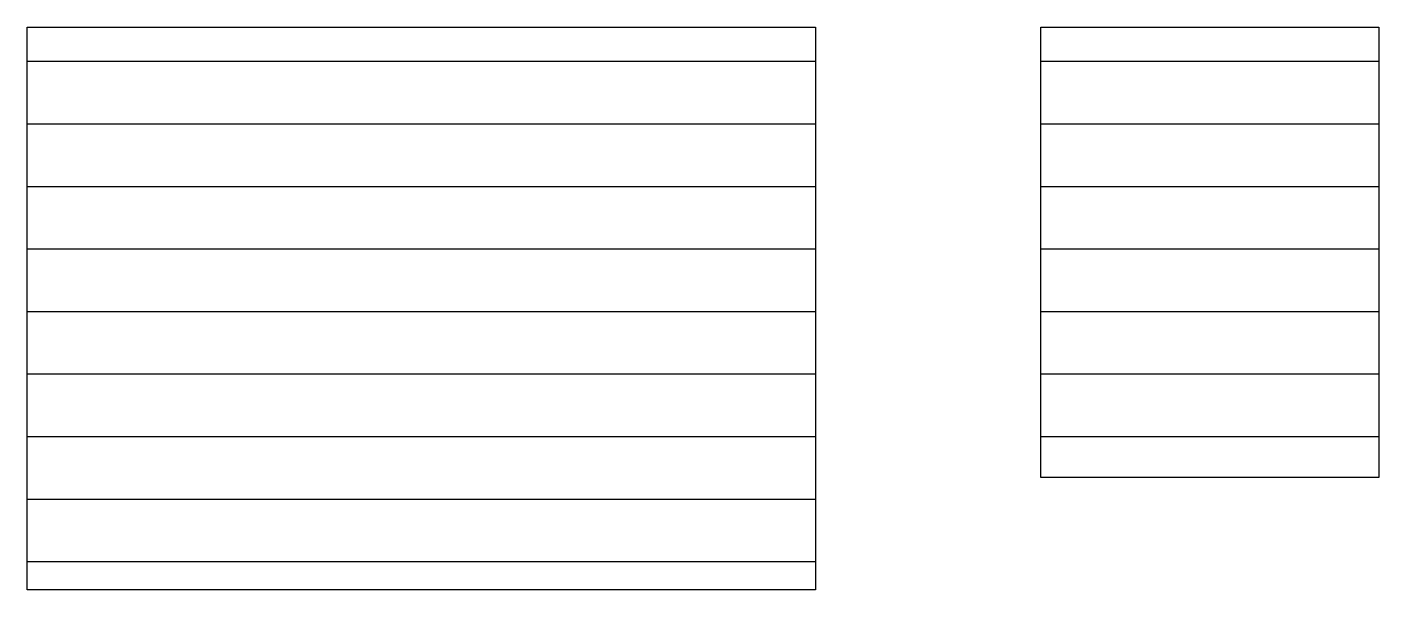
# Model space of a CAD drawing. Units: millimetres at full size, sheet at 1:100. Extents: x -12490 to 24245, y -12674 to 2633.
import ezdxf

# ---------------------------------------------------------------- set-up
doc = ezdxf.new("R2010")
doc.units = ezdxf.units.MM
doc.header["$LTSCALE"] = 100
doc.layers.add('0-0', color=7, linetype='Continuous')

msp = doc.modelspace()

# ---------------------------------------------------------------- linework, layer by layer
at = {"layer": '0-0'}
for p, q in [((-12489.8, 1700), (8938.8, 1700)), ((15061.2, 1700), (24244.9, 1700)), ((-12489.8, 0), (8938.8, 0)), ((15061.2, 0), (24244.9, 0)), ((-12489.8, -1700), (8938.8, -1700)), ((15061.2, -1700), (24244.9, -1700)), ((-12489.8, -3400), (8938.8, -3400)), ((15061.2, -3400), (24244.9, -3400)), ((-12489.8, -5100), (8938.8, -5100)), ((15061.2, -5100), (24244.9, -5100)), ((-12489.8, -6800), (8938.8, -6800)), ((15061.2, -6800), (24244.9, -6800)), ((-12489.8, -8500), (8938.8, -8500)), ((15061.2, -8500), (24244.9, -8500)), ((-12489.8, -10200), (8938.8, -10200)), ((-12489.8, -11900), (8938.8, -11900))]:
    msp.add_line(p, q, dxfattribs=at)
for points in [[(-12489.8, 2632.7), (8938.8, 2632.7), (8938.8, -12673.5), (-12489.8, -12673.5)], [(15061.2, 2632.7), (24244.9, 2632.7), (24244.9, -9612.2), (15061.2, -9612.2)]]:
    msp.add_lwpolyline(points, close=True, dxfattribs=at)

doc.saveas('drawing.dxf')
